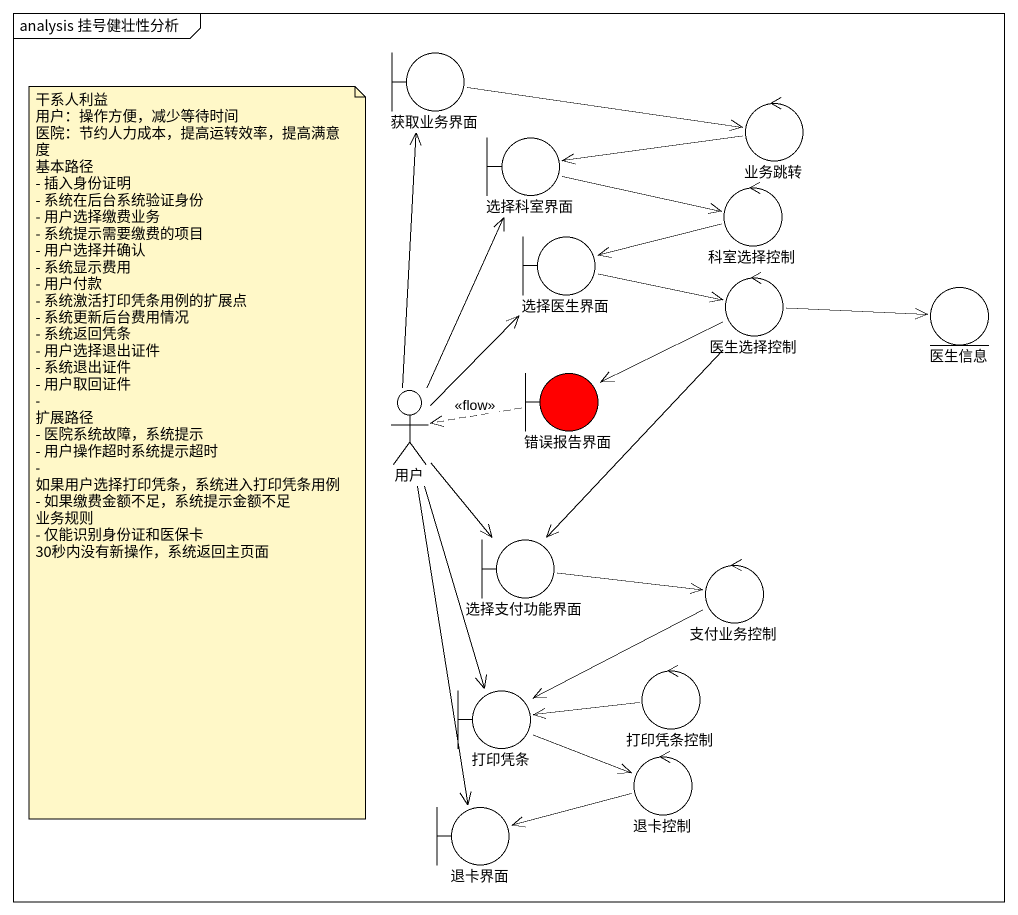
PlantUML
@startuml
mainframe analysis 挂号健壮性分析
boundary 获取业务界面
boundary 选择科室界面
control 业务跳转
control 科室选择控制
boundary 选择医生界面
control 医生选择控制
entity 医生信息
boundary 错误报告界面 #FF0000
actor 用户
boundary 选择支付功能界面
control 支付业务控制
control 打印凭条控制
boundary 打印凭条
control 退卡控制
boundary 退卡界面
获取业务界面 -right-> 业务跳转
选择科室界面 -right-> 科室选择控制
业务跳转 -left-> 选择科室界面
科室选择控制 -left-> 选择医生界面
选择医生界面 -right-> 医生选择控制
医生选择控制 -right-> 医生信息
医生选择控制 -left-> 错误报告界面
医生选择控制 --> 选择支付功能界面
错误报告界面 .left.> 用户 : <<flow>>
用户 -up-> 获取业务界面
用户 -up-> 选择科室界面
用户 -up-> 选择医生界面
用户 --> 选择支付功能界面
用户 --> 打印凭条
用户 --> 退卡界面
选择支付功能界面 -right-> 支付业务控制
支付业务控制 -left-> 打印凭条
打印凭条控制 -left-> 打印凭条
打印凭条 -right-> 退卡控制
退卡控制 -left-> 退卡界面
note as N1
  干系人利益
  用户：操作方便，减少等待时间
  医院：节约人力成本，提高运转效率，提高满意度
  基本路径
  - 插入身份证明
  - 系统在后台系统验证身份
  - 用户选择缴费业务
  - 系统提示需要缴费的项目
  - 用户选择并确认
  - 系统显示费用
  - 用户付款
  - 系统激活打印凭条用例的扩展点
  - 系统更新后台费用情况
  - 系统返回凭条
  - 用户选择退出证件
  - 系统退出证件
  - 用户取回证件
  -
  扩展路径
  - 医院系统故障，系统提示
  - 用户操作超时系统提示超时
  - 如果用户选择打印凭条，系统进入打印凭条用例
  - 如果缴费金额不足，系统提示金额不足
  业务规则
  - 仅能识别身份证和医保卡
  30秒内没有新操作，系统返回主页面
end note
@enduml
